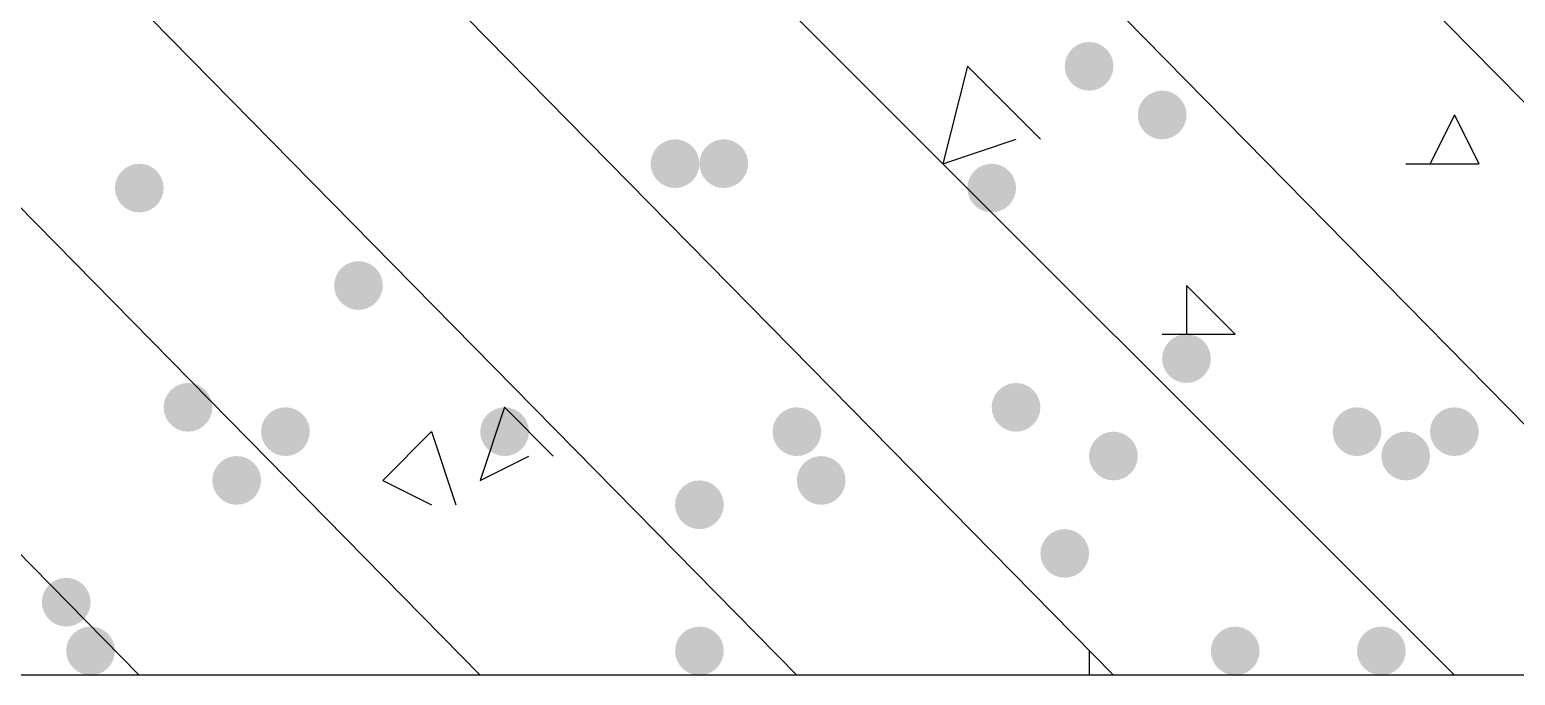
# Model space of a CAD drawing. Header units: inches. Extents: x 11 to 286, y 6 to 196.
# Drawn here: x 92.83 to 95.412, y 157.409 to 158.531 of the extents above; entities that cross this region are included whole.
import ezdxf

# ---------------------------------------------------------------- set-up
doc = ezdxf.new("R2010")
doc.units = ezdxf.units.IN
doc.header["$MEASUREMENT"] = 0
doc.layers.add('PDF_几何图形', color=7, linetype='Continuous')
doc.layers.add('PDF_实体填充', color=7, linetype='Continuous', true_color=0xffffff)

msp = doc.modelspace()

# ---------------------------------------------------------------- hatches: boundary and pattern name
at = {"layer": 'PDF_实体填充', "transparency": 33554559}
h = msp.add_hatch(color=7, dxfattribs=at)
edge = h.paths.add_edge_path(flags=0)
edge.add_spline(control_points=[(94.7138, 158.4678), (94.7138, 158.4445), (94.6947, 158.4254), (94.6714, 158.4254)], knot_values=[0, 0, 0, 0, 1, 1, 1, 1], degree=3, periodic=0)
edge.add_spline(control_points=[(94.6714, 158.4254), (94.6482, 158.4254), (94.6291, 158.4445), (94.6291, 158.4678)], knot_values=[0, 0, 0, 0, 1, 1, 1, 1], degree=3, periodic=0)
edge.add_line((94.6291, 158.4678), (94.6291, 158.4678))
edge.add_spline(control_points=[(94.6291, 158.4678), (94.6291, 158.4911), (94.6482, 158.5101), (94.6714, 158.5101)], knot_values=[0, 0, 0, 0, 1, 1, 1, 1], degree=3, periodic=0)
edge.add_spline(control_points=[(94.6714, 158.5101), (94.6947, 158.5101), (94.7138, 158.4911), (94.7138, 158.4678)], knot_values=[0, 0, 0, 0, 1, 1, 1, 1], degree=3, periodic=0)
edge.add_line((94.7138, 158.4678), (94.7138, 158.4678))
edge.add_line((94.7138, 158.4678), (94.7138, 158.4678))
h = msp.add_hatch(color=7, dxfattribs=at)
edge = h.paths.add_edge_path(flags=0)
edge.add_spline(control_points=[(94.8408, 158.3831), (94.8408, 158.3598), (94.8217, 158.3408), (94.7984, 158.3408)], knot_values=[0, 0, 0, 0, 1, 1, 1, 1], degree=3, periodic=0)
edge.add_spline(control_points=[(94.7984, 158.3408), (94.7752, 158.3408), (94.7561, 158.3598), (94.7561, 158.3831)], knot_values=[0, 0, 0, 0, 1, 1, 1, 1], degree=3, periodic=0)
edge.add_line((94.7561, 158.3831), (94.7561, 158.3831))
edge.add_spline(control_points=[(94.7561, 158.3831), (94.7561, 158.4064), (94.7752, 158.4254), (94.7984, 158.4254)], knot_values=[0, 0, 0, 0, 1, 1, 1, 1], degree=3, periodic=0)
edge.add_spline(control_points=[(94.7984, 158.4254), (94.8217, 158.4254), (94.8408, 158.4064), (94.8408, 158.3831)], knot_values=[0, 0, 0, 0, 1, 1, 1, 1], degree=3, periodic=0)
edge.add_line((94.8408, 158.3831), (94.8408, 158.3831))
edge.add_line((94.8408, 158.3831), (94.8408, 158.3831))
h = msp.add_hatch(color=7, dxfattribs=at)
edge = h.paths.add_edge_path(flags=0)
edge.add_spline(control_points=[(93.9941, 158.2984), (93.9941, 158.2752), (93.9751, 158.2561), (93.9518, 158.2561)], knot_values=[0, 0, 0, 0, 1, 1, 1, 1], degree=3, periodic=0)
edge.add_spline(control_points=[(93.9518, 158.2561), (93.9285, 158.2561), (93.9094, 158.2752), (93.9094, 158.2984)], knot_values=[0, 0, 0, 0, 1, 1, 1, 1], degree=3, periodic=0)
edge.add_line((93.9094, 158.2984), (93.9094, 158.2984))
edge.add_spline(control_points=[(93.9094, 158.2984), (93.9094, 158.3217), (93.9285, 158.3408), (93.9518, 158.3408)], knot_values=[0, 0, 0, 0, 1, 1, 1, 1], degree=3, periodic=0)
edge.add_spline(control_points=[(93.9518, 158.3408), (93.9751, 158.3408), (93.9941, 158.3217), (93.9941, 158.2984)], knot_values=[0, 0, 0, 0, 1, 1, 1, 1], degree=3, periodic=0)
edge.add_line((93.9941, 158.2984), (93.9941, 158.2984))
edge.add_line((93.9941, 158.2984), (93.9941, 158.2984))
h = msp.add_hatch(color=7, dxfattribs=at)
edge = h.paths.add_edge_path(flags=0)
edge.add_spline(control_points=[(94.0788, 158.2984), (94.0788, 158.2752), (94.0597, 158.2561), (94.0364, 158.2561)], knot_values=[0, 0, 0, 0, 1, 1, 1, 1], degree=3, periodic=0)
edge.add_spline(control_points=[(94.0364, 158.2561), (94.0132, 158.2561), (93.9941, 158.2752), (93.9941, 158.2984)], knot_values=[0, 0, 0, 0, 1, 1, 1, 1], degree=3, periodic=0)
edge.add_line((93.9941, 158.2984), (93.9941, 158.2984))
edge.add_spline(control_points=[(93.9941, 158.2984), (93.9941, 158.3217), (94.0132, 158.3408), (94.0364, 158.3408)], knot_values=[0, 0, 0, 0, 1, 1, 1, 1], degree=3, periodic=0)
edge.add_spline(control_points=[(94.0364, 158.3408), (94.0597, 158.3408), (94.0788, 158.3217), (94.0788, 158.2984)], knot_values=[0, 0, 0, 0, 1, 1, 1, 1], degree=3, periodic=0)
edge.add_line((94.0788, 158.2984), (94.0788, 158.2984))
edge.add_line((94.0788, 158.2984), (94.0788, 158.2984))
h = msp.add_hatch(color=7, dxfattribs=at)
edge = h.paths.add_edge_path(flags=0)
edge.add_spline(control_points=[(93.0628, 158.2561), (93.0628, 158.2328), (93.0437, 158.2138), (93.0204, 158.2138)], knot_values=[0, 0, 0, 0, 1, 1, 1, 1], degree=3, periodic=0)
edge.add_spline(control_points=[(93.0204, 158.2138), (92.9972, 158.2138), (92.9781, 158.2328), (92.9781, 158.2561)], knot_values=[0, 0, 0, 0, 1, 1, 1, 1], degree=3, periodic=0)
edge.add_line((92.9781, 158.2561), (92.9781, 158.2561))
edge.add_spline(control_points=[(92.9781, 158.2561), (92.9781, 158.2794), (92.9972, 158.2984), (93.0204, 158.2984)], knot_values=[0, 0, 0, 0, 1, 1, 1, 1], degree=3, periodic=0)
edge.add_spline(control_points=[(93.0204, 158.2984), (93.0437, 158.2984), (93.0628, 158.2794), (93.0628, 158.2561)], knot_values=[0, 0, 0, 0, 1, 1, 1, 1], degree=3, periodic=0)
edge.add_line((93.0628, 158.2561), (93.0628, 158.2561))
edge.add_line((93.0628, 158.2561), (93.0628, 158.2561))
h = msp.add_hatch(color=7, dxfattribs=at)
edge = h.paths.add_edge_path(flags=0)
edge.add_spline(control_points=[(94.5444, 158.2561), (94.5444, 158.2328), (94.5254, 158.2138), (94.5021, 158.2138)], knot_values=[0, 0, 0, 0, 1, 1, 1, 1], degree=3, periodic=0)
edge.add_spline(control_points=[(94.5021, 158.2138), (94.4788, 158.2138), (94.4598, 158.2328), (94.4598, 158.2561)], knot_values=[0, 0, 0, 0, 1, 1, 1, 1], degree=3, periodic=0)
edge.add_line((94.4598, 158.2561), (94.4598, 158.2561))
edge.add_spline(control_points=[(94.4598, 158.2561), (94.4598, 158.2794), (94.4788, 158.2984), (94.5021, 158.2984)], knot_values=[0, 0, 0, 0, 1, 1, 1, 1], degree=3, periodic=0)
edge.add_spline(control_points=[(94.5021, 158.2984), (94.5254, 158.2984), (94.5444, 158.2794), (94.5444, 158.2561)], knot_values=[0, 0, 0, 0, 1, 1, 1, 1], degree=3, periodic=0)
edge.add_line((94.5444, 158.2561), (94.5444, 158.2561))
edge.add_line((94.5444, 158.2561), (94.5444, 158.2561))
h = msp.add_hatch(color=7, dxfattribs=at)
edge = h.paths.add_edge_path(flags=0)
edge.add_spline(control_points=[(93.4438, 158.0868), (93.4438, 158.0635), (93.4247, 158.0444), (93.4014, 158.0444)], knot_values=[0, 0, 0, 0, 1, 1, 1, 1], degree=3, periodic=0)
edge.add_spline(control_points=[(93.4014, 158.0444), (93.3782, 158.0444), (93.3591, 158.0635), (93.3591, 158.0868)], knot_values=[0, 0, 0, 0, 1, 1, 1, 1], degree=3, periodic=0)
edge.add_line((93.3591, 158.0868), (93.3591, 158.0868))
edge.add_spline(control_points=[(93.3591, 158.0868), (93.3591, 158.1101), (93.3782, 158.1291), (93.4014, 158.1291)], knot_values=[0, 0, 0, 0, 1, 1, 1, 1], degree=3, periodic=0)
edge.add_spline(control_points=[(93.4014, 158.1291), (93.4247, 158.1291), (93.4438, 158.1101), (93.4438, 158.0868)], knot_values=[0, 0, 0, 0, 1, 1, 1, 1], degree=3, periodic=0)
edge.add_line((93.4438, 158.0868), (93.4438, 158.0868))
edge.add_line((93.4438, 158.0868), (93.4438, 158.0868))
h = msp.add_hatch(color=7, dxfattribs=at)
edge = h.paths.add_edge_path(flags=0)
edge.add_spline(control_points=[(94.8831, 157.9598), (94.8831, 157.9365), (94.8641, 157.9174), (94.8408, 157.9174)], knot_values=[0, 0, 0, 0, 1, 1, 1, 1], degree=3, periodic=0)
edge.add_spline(control_points=[(94.8408, 157.9174), (94.8175, 157.9174), (94.7984, 157.9365), (94.7984, 157.9598)], knot_values=[0, 0, 0, 0, 1, 1, 1, 1], degree=3, periodic=0)
edge.add_line((94.7984, 157.9598), (94.7984, 157.9598))
edge.add_spline(control_points=[(94.7984, 157.9598), (94.7984, 157.9831), (94.8175, 158.0021), (94.8408, 158.0021)], knot_values=[0, 0, 0, 0, 1, 1, 1, 1], degree=3, periodic=0)
edge.add_spline(control_points=[(94.8408, 158.0021), (94.8641, 158.0021), (94.8831, 157.9831), (94.8831, 157.9598)], knot_values=[0, 0, 0, 0, 1, 1, 1, 1], degree=3, periodic=0)
edge.add_line((94.8831, 157.9598), (94.8831, 157.9598))
edge.add_line((94.8831, 157.9598), (94.8831, 157.9598))
h = msp.add_hatch(color=7, dxfattribs=at)
edge = h.paths.add_edge_path(flags=0)
edge.add_spline(control_points=[(93.1474, 157.8751), (93.1474, 157.8518), (93.1284, 157.8328), (93.1051, 157.8328)], knot_values=[0, 0, 0, 0, 1, 1, 1, 1], degree=3, periodic=0)
edge.add_spline(control_points=[(93.1051, 157.8328), (93.0818, 157.8328), (93.0628, 157.8518), (93.0628, 157.8751)], knot_values=[0, 0, 0, 0, 1, 1, 1, 1], degree=3, periodic=0)
edge.add_line((93.0628, 157.8751), (93.0628, 157.8751))
edge.add_spline(control_points=[(93.0628, 157.8751), (93.0628, 157.8984), (93.0818, 157.9174), (93.1051, 157.9174)], knot_values=[0, 0, 0, 0, 1, 1, 1, 1], degree=3, periodic=0)
edge.add_spline(control_points=[(93.1051, 157.9174), (93.1284, 157.9174), (93.1474, 157.8984), (93.1474, 157.8751)], knot_values=[0, 0, 0, 0, 1, 1, 1, 1], degree=3, periodic=0)
edge.add_line((93.1474, 157.8751), (93.1474, 157.8751))
edge.add_line((93.1474, 157.8751), (93.1474, 157.8751))
h = msp.add_hatch(color=7, dxfattribs=at)
edge = h.paths.add_edge_path(flags=0)
edge.add_spline(control_points=[(94.5868, 157.8751), (94.5868, 157.8518), (94.5677, 157.8328), (94.5444, 157.8328)], knot_values=[0, 0, 0, 0, 1, 1, 1, 1], degree=3, periodic=0)
edge.add_spline(control_points=[(94.5444, 157.8328), (94.5212, 157.8328), (94.5021, 157.8518), (94.5021, 157.8751)], knot_values=[0, 0, 0, 0, 1, 1, 1, 1], degree=3, periodic=0)
edge.add_line((94.5021, 157.8751), (94.5021, 157.8751))
edge.add_spline(control_points=[(94.5021, 157.8751), (94.5021, 157.8984), (94.5212, 157.9174), (94.5444, 157.9174)], knot_values=[0, 0, 0, 0, 1, 1, 1, 1], degree=3, periodic=0)
edge.add_spline(control_points=[(94.5444, 157.9174), (94.5677, 157.9174), (94.5868, 157.8984), (94.5868, 157.8751)], knot_values=[0, 0, 0, 0, 1, 1, 1, 1], degree=3, periodic=0)
edge.add_line((94.5868, 157.8751), (94.5868, 157.8751))
edge.add_line((94.5868, 157.8751), (94.5868, 157.8751))
h = msp.add_hatch(color=7, dxfattribs=at)
edge = h.paths.add_edge_path(flags=0)
edge.add_spline(control_points=[(93.3168, 157.8328), (93.3168, 157.8095), (93.2977, 157.7904), (93.2744, 157.7904)], knot_values=[0, 0, 0, 0, 1, 1, 1, 1], degree=3, periodic=0)
edge.add_spline(control_points=[(93.2744, 157.7904), (93.2512, 157.7904), (93.2321, 157.8095), (93.2321, 157.8328)], knot_values=[0, 0, 0, 0, 1, 1, 1, 1], degree=3, periodic=0)
edge.add_line((93.2321, 157.8328), (93.2321, 157.8328))
edge.add_spline(control_points=[(93.2321, 157.8328), (93.2321, 157.8561), (93.2512, 157.8751), (93.2744, 157.8751)], knot_values=[0, 0, 0, 0, 1, 1, 1, 1], degree=3, periodic=0)
edge.add_spline(control_points=[(93.2744, 157.8751), (93.2977, 157.8751), (93.3168, 157.8561), (93.3168, 157.8328)], knot_values=[0, 0, 0, 0, 1, 1, 1, 1], degree=3, periodic=0)
edge.add_line((93.3168, 157.8328), (93.3168, 157.8328))
edge.add_line((93.3168, 157.8328), (93.3168, 157.8328))
h = msp.add_hatch(color=7, dxfattribs=at)
edge = h.paths.add_edge_path(flags=0)
edge.add_spline(control_points=[(93.6978, 157.8328), (93.6978, 157.8095), (93.6787, 157.7904), (93.6554, 157.7904)], knot_values=[0, 0, 0, 0, 1, 1, 1, 1], degree=3, periodic=0)
edge.add_spline(control_points=[(93.6554, 157.7904), (93.6322, 157.7904), (93.6131, 157.8095), (93.6131, 157.8328)], knot_values=[0, 0, 0, 0, 1, 1, 1, 1], degree=3, periodic=0)
edge.add_line((93.6131, 157.8328), (93.6131, 157.8328))
edge.add_spline(control_points=[(93.6131, 157.8328), (93.6131, 157.8561), (93.6322, 157.8751), (93.6554, 157.8751)], knot_values=[0, 0, 0, 0, 1, 1, 1, 1], degree=3, periodic=0)
edge.add_spline(control_points=[(93.6554, 157.8751), (93.6787, 157.8751), (93.6978, 157.8561), (93.6978, 157.8328)], knot_values=[0, 0, 0, 0, 1, 1, 1, 1], degree=3, periodic=0)
edge.add_line((93.6978, 157.8328), (93.6978, 157.8328))
edge.add_line((93.6978, 157.8328), (93.6978, 157.8328))
h = msp.add_hatch(color=7, dxfattribs=at)
edge = h.paths.add_edge_path(flags=0)
edge.add_spline(control_points=[(94.2058, 157.8328), (94.2058, 157.8095), (94.1867, 157.7904), (94.1634, 157.7904)], knot_values=[0, 0, 0, 0, 1, 1, 1, 1], degree=3, periodic=0)
edge.add_spline(control_points=[(94.1634, 157.7904), (94.1402, 157.7904), (94.1211, 157.8095), (94.1211, 157.8328)], knot_values=[0, 0, 0, 0, 1, 1, 1, 1], degree=3, periodic=0)
edge.add_line((94.1211, 157.8328), (94.1211, 157.8328))
edge.add_spline(control_points=[(94.1211, 157.8328), (94.1211, 157.8561), (94.1402, 157.8751), (94.1634, 157.8751)], knot_values=[0, 0, 0, 0, 1, 1, 1, 1], degree=3, periodic=0)
edge.add_spline(control_points=[(94.1634, 157.8751), (94.1867, 157.8751), (94.2058, 157.8561), (94.2058, 157.8328)], knot_values=[0, 0, 0, 0, 1, 1, 1, 1], degree=3, periodic=0)
edge.add_line((94.2058, 157.8328), (94.2058, 157.8328))
edge.add_line((94.2058, 157.8328), (94.2058, 157.8328))
h = msp.add_hatch(color=7, dxfattribs=at)
edge = h.paths.add_edge_path(flags=0)
edge.add_spline(control_points=[(95.1794, 157.8328), (95.1794, 157.8095), (95.1604, 157.7904), (95.1371, 157.7904)], knot_values=[0, 0, 0, 0, 1, 1, 1, 1], degree=3, periodic=0)
edge.add_spline(control_points=[(95.1371, 157.7904), (95.1138, 157.7904), (95.0948, 157.8095), (95.0948, 157.8328)], knot_values=[0, 0, 0, 0, 1, 1, 1, 1], degree=3, periodic=0)
edge.add_line((95.0948, 157.8328), (95.0948, 157.8328))
edge.add_spline(control_points=[(95.0948, 157.8328), (95.0948, 157.8561), (95.1138, 157.8751), (95.1371, 157.8751)], knot_values=[0, 0, 0, 0, 1, 1, 1, 1], degree=3, periodic=0)
edge.add_spline(control_points=[(95.1371, 157.8751), (95.1604, 157.8751), (95.1794, 157.8561), (95.1794, 157.8328)], knot_values=[0, 0, 0, 0, 1, 1, 1, 1], degree=3, periodic=0)
edge.add_line((95.1794, 157.8328), (95.1794, 157.8328))
edge.add_line((95.1794, 157.8328), (95.1794, 157.8328))
h = msp.add_hatch(color=7, dxfattribs=at)
edge = h.paths.add_edge_path(flags=0)
edge.add_spline(control_points=[(95.3488, 157.8328), (95.3488, 157.8095), (95.3297, 157.7904), (95.3064, 157.7904)], knot_values=[0, 0, 0, 0, 1, 1, 1, 1], degree=3, periodic=0)
edge.add_spline(control_points=[(95.3064, 157.7904), (95.2832, 157.7904), (95.2641, 157.8095), (95.2641, 157.8328)], knot_values=[0, 0, 0, 0, 1, 1, 1, 1], degree=3, periodic=0)
edge.add_line((95.2641, 157.8328), (95.2641, 157.8328))
edge.add_spline(control_points=[(95.2641, 157.8328), (95.2641, 157.8561), (95.2832, 157.8751), (95.3064, 157.8751)], knot_values=[0, 0, 0, 0, 1, 1, 1, 1], degree=3, periodic=0)
edge.add_spline(control_points=[(95.3064, 157.8751), (95.3297, 157.8751), (95.3488, 157.8561), (95.3488, 157.8328)], knot_values=[0, 0, 0, 0, 1, 1, 1, 1], degree=3, periodic=0)
edge.add_line((95.3488, 157.8328), (95.3488, 157.8328))
edge.add_line((95.3488, 157.8328), (95.3488, 157.8328))
h = msp.add_hatch(color=7, dxfattribs=at)
edge = h.paths.add_edge_path(flags=0)
edge.add_spline(control_points=[(94.7561, 157.7904), (94.7561, 157.7672), (94.7371, 157.7481), (94.7138, 157.7481)], knot_values=[0, 0, 0, 0, 1, 1, 1, 1], degree=3, periodic=0)
edge.add_spline(control_points=[(94.7138, 157.7481), (94.6905, 157.7481), (94.6714, 157.7672), (94.6714, 157.7904)], knot_values=[0, 0, 0, 0, 1, 1, 1, 1], degree=3, periodic=0)
edge.add_line((94.6714, 157.7904), (94.6714, 157.7904))
edge.add_spline(control_points=[(94.6714, 157.7904), (94.6714, 157.8137), (94.6905, 157.8328), (94.7138, 157.8328)], knot_values=[0, 0, 0, 0, 1, 1, 1, 1], degree=3, periodic=0)
edge.add_spline(control_points=[(94.7138, 157.8328), (94.7371, 157.8328), (94.7561, 157.8137), (94.7561, 157.7904)], knot_values=[0, 0, 0, 0, 1, 1, 1, 1], degree=3, periodic=0)
edge.add_line((94.7561, 157.7904), (94.7561, 157.7904))
edge.add_line((94.7561, 157.7904), (94.7561, 157.7904))
h = msp.add_hatch(color=7, dxfattribs=at)
edge = h.paths.add_edge_path(flags=0)
edge.add_spline(control_points=[(95.2641, 157.7904), (95.2641, 157.7672), (95.2451, 157.7481), (95.2218, 157.7481)], knot_values=[0, 0, 0, 0, 1, 1, 1, 1], degree=3, periodic=0)
edge.add_spline(control_points=[(95.2218, 157.7481), (95.1985, 157.7481), (95.1794, 157.7672), (95.1794, 157.7904)], knot_values=[0, 0, 0, 0, 1, 1, 1, 1], degree=3, periodic=0)
edge.add_line((95.1794, 157.7904), (95.1794, 157.7904))
edge.add_spline(control_points=[(95.1794, 157.7904), (95.1794, 157.8137), (95.1985, 157.8328), (95.2218, 157.8328)], knot_values=[0, 0, 0, 0, 1, 1, 1, 1], degree=3, periodic=0)
edge.add_spline(control_points=[(95.2218, 157.8328), (95.2451, 157.8328), (95.2641, 157.8137), (95.2641, 157.7904)], knot_values=[0, 0, 0, 0, 1, 1, 1, 1], degree=3, periodic=0)
edge.add_line((95.2641, 157.7904), (95.2641, 157.7904))
edge.add_line((95.2641, 157.7904), (95.2641, 157.7904))
h = msp.add_hatch(color=7, dxfattribs=at)
edge = h.paths.add_edge_path(flags=0)
edge.add_spline(control_points=[(93.2321, 157.7481), (93.2321, 157.7248), (93.2131, 157.7058), (93.1898, 157.7058)], knot_values=[0, 0, 0, 0, 1, 1, 1, 1], degree=3, periodic=0)
edge.add_spline(control_points=[(93.1898, 157.7058), (93.1665, 157.7058), (93.1474, 157.7248), (93.1474, 157.7481)], knot_values=[0, 0, 0, 0, 1, 1, 1, 1], degree=3, periodic=0)
edge.add_line((93.1474, 157.7481), (93.1474, 157.7481))
edge.add_spline(control_points=[(93.1474, 157.7481), (93.1474, 157.7714), (93.1665, 157.7904), (93.1898, 157.7904)], knot_values=[0, 0, 0, 0, 1, 1, 1, 1], degree=3, periodic=0)
edge.add_spline(control_points=[(93.1898, 157.7904), (93.2131, 157.7904), (93.2321, 157.7714), (93.2321, 157.7481)], knot_values=[0, 0, 0, 0, 1, 1, 1, 1], degree=3, periodic=0)
edge.add_line((93.2321, 157.7481), (93.2321, 157.7481))
edge.add_line((93.2321, 157.7481), (93.2321, 157.7481))
h = msp.add_hatch(color=7, dxfattribs=at)
edge = h.paths.add_edge_path(flags=0)
edge.add_spline(control_points=[(94.2481, 157.7481), (94.2481, 157.7248), (94.2291, 157.7058), (94.2058, 157.7058)], knot_values=[0, 0, 0, 0, 1, 1, 1, 1], degree=3, periodic=0)
edge.add_spline(control_points=[(94.2058, 157.7058), (94.1825, 157.7058), (94.1634, 157.7248), (94.1634, 157.7481)], knot_values=[0, 0, 0, 0, 1, 1, 1, 1], degree=3, periodic=0)
edge.add_line((94.1634, 157.7481), (94.1634, 157.7481))
edge.add_spline(control_points=[(94.1634, 157.7481), (94.1634, 157.7714), (94.1825, 157.7904), (94.2058, 157.7904)], knot_values=[0, 0, 0, 0, 1, 1, 1, 1], degree=3, periodic=0)
edge.add_spline(control_points=[(94.2058, 157.7904), (94.2291, 157.7904), (94.2481, 157.7714), (94.2481, 157.7481)], knot_values=[0, 0, 0, 0, 1, 1, 1, 1], degree=3, periodic=0)
edge.add_line((94.2481, 157.7481), (94.2481, 157.7481))
edge.add_line((94.2481, 157.7481), (94.2481, 157.7481))
h = msp.add_hatch(color=7, dxfattribs=at)
edge = h.paths.add_edge_path(flags=0)
edge.add_spline(control_points=[(94.0364, 157.7058), (94.0364, 157.6825), (94.0174, 157.6634), (93.9941, 157.6634)], knot_values=[0, 0, 0, 0, 1, 1, 1, 1], degree=3, periodic=0)
edge.add_spline(control_points=[(93.9941, 157.6634), (93.9708, 157.6634), (93.9518, 157.6825), (93.9518, 157.7058)], knot_values=[0, 0, 0, 0, 1, 1, 1, 1], degree=3, periodic=0)
edge.add_line((93.9518, 157.7058), (93.9518, 157.7058))
edge.add_spline(control_points=[(93.9518, 157.7058), (93.9518, 157.7291), (93.9708, 157.7481), (93.9941, 157.7481)], knot_values=[0, 0, 0, 0, 1, 1, 1, 1], degree=3, periodic=0)
edge.add_spline(control_points=[(93.9941, 157.7481), (94.0174, 157.7481), (94.0364, 157.7291), (94.0364, 157.7058)], knot_values=[0, 0, 0, 0, 1, 1, 1, 1], degree=3, periodic=0)
edge.add_line((94.0364, 157.7058), (94.0364, 157.7058))
edge.add_line((94.0364, 157.7058), (94.0364, 157.7058))
h = msp.add_hatch(color=7, dxfattribs=at)
edge = h.paths.add_edge_path(flags=0)
edge.add_spline(control_points=[(94.6714, 157.6211), (94.6714, 157.5978), (94.6524, 157.5788), (94.6291, 157.5788)], knot_values=[0, 0, 0, 0, 1, 1, 1, 1], degree=3, periodic=0)
edge.add_spline(control_points=[(94.6291, 157.5788), (94.6058, 157.5788), (94.5868, 157.5978), (94.5868, 157.6211)], knot_values=[0, 0, 0, 0, 1, 1, 1, 1], degree=3, periodic=0)
edge.add_line((94.5868, 157.6211), (94.5868, 157.6211))
edge.add_spline(control_points=[(94.5868, 157.6211), (94.5868, 157.6444), (94.6058, 157.6634), (94.6291, 157.6634)], knot_values=[0, 0, 0, 0, 1, 1, 1, 1], degree=3, periodic=0)
edge.add_spline(control_points=[(94.6291, 157.6634), (94.6524, 157.6634), (94.6714, 157.6444), (94.6714, 157.6211)], knot_values=[0, 0, 0, 0, 1, 1, 1, 1], degree=3, periodic=0)
edge.add_line((94.6714, 157.6211), (94.6714, 157.6211))
edge.add_line((94.6714, 157.6211), (94.6714, 157.6211))
h = msp.add_hatch(color=7, dxfattribs=at)
edge = h.paths.add_edge_path(flags=0)
edge.add_spline(control_points=[(92.9358, 157.5364), (92.9358, 157.5132), (92.9167, 157.4941), (92.8934, 157.4941)], knot_values=[0, 0, 0, 0, 1, 1, 1, 1], degree=3, periodic=0)
edge.add_spline(control_points=[(92.8934, 157.4941), (92.8702, 157.4941), (92.8511, 157.5132), (92.8511, 157.5364)], knot_values=[0, 0, 0, 0, 1, 1, 1, 1], degree=3, periodic=0)
edge.add_line((92.8511, 157.5364), (92.8511, 157.5364))
edge.add_spline(control_points=[(92.8511, 157.5364), (92.8511, 157.5597), (92.8702, 157.5788), (92.8934, 157.5788)], knot_values=[0, 0, 0, 0, 1, 1, 1, 1], degree=3, periodic=0)
edge.add_spline(control_points=[(92.8934, 157.5788), (92.9167, 157.5788), (92.9358, 157.5597), (92.9358, 157.5364)], knot_values=[0, 0, 0, 0, 1, 1, 1, 1], degree=3, periodic=0)
edge.add_line((92.9358, 157.5364), (92.9358, 157.5364))
edge.add_line((92.9358, 157.5364), (92.9358, 157.5364))
h = msp.add_hatch(color=7, dxfattribs=at)
edge = h.paths.add_edge_path(flags=0)
edge.add_spline(control_points=[(92.9781, 157.4518), (92.9781, 157.4285), (92.9591, 157.4094), (92.9358, 157.4094)], knot_values=[0, 0, 0, 0, 1, 1, 1, 1], degree=3, periodic=0)
edge.add_spline(control_points=[(92.9358, 157.4094), (92.9125, 157.4094), (92.8934, 157.4285), (92.8934, 157.4518)], knot_values=[0, 0, 0, 0, 1, 1, 1, 1], degree=3, periodic=0)
edge.add_line((92.8934, 157.4518), (92.8934, 157.4518))
edge.add_spline(control_points=[(92.8934, 157.4518), (92.8934, 157.4751), (92.9125, 157.4941), (92.9358, 157.4941)], knot_values=[0, 0, 0, 0, 1, 1, 1, 1], degree=3, periodic=0)
edge.add_spline(control_points=[(92.9358, 157.4941), (92.9591, 157.4941), (92.9781, 157.4751), (92.9781, 157.4518)], knot_values=[0, 0, 0, 0, 1, 1, 1, 1], degree=3, periodic=0)
edge.add_line((92.9781, 157.4518), (92.9781, 157.4518))
edge.add_line((92.9781, 157.4518), (92.9781, 157.4518))
h = msp.add_hatch(color=7, dxfattribs=at)
edge = h.paths.add_edge_path(flags=0)
edge.add_spline(control_points=[(94.0364, 157.4518), (94.0364, 157.4285), (94.0174, 157.4094), (93.9941, 157.4094)], knot_values=[0, 0, 0, 0, 1, 1, 1, 1], degree=3, periodic=0)
edge.add_spline(control_points=[(93.9941, 157.4094), (93.9708, 157.4094), (93.9518, 157.4285), (93.9518, 157.4518)], knot_values=[0, 0, 0, 0, 1, 1, 1, 1], degree=3, periodic=0)
edge.add_line((93.9518, 157.4518), (93.9518, 157.4518))
edge.add_spline(control_points=[(93.9518, 157.4518), (93.9518, 157.4751), (93.9708, 157.4941), (93.9941, 157.4941)], knot_values=[0, 0, 0, 0, 1, 1, 1, 1], degree=3, periodic=0)
edge.add_spline(control_points=[(93.9941, 157.4941), (94.0174, 157.4941), (94.0364, 157.4751), (94.0364, 157.4518)], knot_values=[0, 0, 0, 0, 1, 1, 1, 1], degree=3, periodic=0)
edge.add_line((94.0364, 157.4518), (94.0364, 157.4518))
edge.add_line((94.0364, 157.4518), (94.0364, 157.4518))
h = msp.add_hatch(color=7, dxfattribs=at)
edge = h.paths.add_edge_path(flags=0)
edge.add_spline(control_points=[(94.9678, 157.4518), (94.9678, 157.4285), (94.9487, 157.4094), (94.9254, 157.4094)], knot_values=[0, 0, 0, 0, 1, 1, 1, 1], degree=3, periodic=0)
edge.add_spline(control_points=[(94.9254, 157.4094), (94.9022, 157.4094), (94.8831, 157.4285), (94.8831, 157.4518)], knot_values=[0, 0, 0, 0, 1, 1, 1, 1], degree=3, periodic=0)
edge.add_line((94.8831, 157.4518), (94.8831, 157.4518))
edge.add_spline(control_points=[(94.8831, 157.4518), (94.8831, 157.4751), (94.9022, 157.4941), (94.9254, 157.4941)], knot_values=[0, 0, 0, 0, 1, 1, 1, 1], degree=3, periodic=0)
edge.add_spline(control_points=[(94.9254, 157.4941), (94.9487, 157.4941), (94.9678, 157.4751), (94.9678, 157.4518)], knot_values=[0, 0, 0, 0, 1, 1, 1, 1], degree=3, periodic=0)
edge.add_line((94.9678, 157.4518), (94.9678, 157.4518))
edge.add_line((94.9678, 157.4518), (94.9678, 157.4518))
h = msp.add_hatch(color=7, dxfattribs=at)
edge = h.paths.add_edge_path(flags=0)
edge.add_spline(control_points=[(95.2218, 157.4518), (95.2218, 157.4285), (95.2027, 157.4094), (95.1794, 157.4094)], knot_values=[0, 0, 0, 0, 1, 1, 1, 1], degree=3, periodic=0)
edge.add_spline(control_points=[(95.1794, 157.4094), (95.1562, 157.4094), (95.1371, 157.4285), (95.1371, 157.4518)], knot_values=[0, 0, 0, 0, 1, 1, 1, 1], degree=3, periodic=0)
edge.add_line((95.1371, 157.4518), (95.1371, 157.4518))
edge.add_spline(control_points=[(95.1371, 157.4518), (95.1371, 157.4751), (95.1562, 157.4941), (95.1794, 157.4941)], knot_values=[0, 0, 0, 0, 1, 1, 1, 1], degree=3, periodic=0)
edge.add_spline(control_points=[(95.1794, 157.4941), (95.2027, 157.4941), (95.2218, 157.4751), (95.2218, 157.4518)], knot_values=[0, 0, 0, 0, 1, 1, 1, 1], degree=3, periodic=0)
edge.add_line((95.2218, 157.4518), (95.2218, 157.4518))
edge.add_line((95.2218, 157.4518), (95.2218, 157.4518))

# ---------------------------------------------------------------- linework, layer by layer
at = {"layer": 'PDF_几何图形'}
for p, q in [((90.4804, 159.9918), (93.0204, 157.4094)), ((91.0731, 159.9918), (93.6131, 157.4094)), ((91.6234, 159.9918), (94.1634, 157.4094)), ((92.1738, 159.9918), (94.7138, 157.4094)), ((92.7241, 159.9918), (95.3064, 157.4094)), ((93.3168, 159.9918), (95.8568, 157.4094)), ((93.8671, 159.9918), (96.4071, 157.4094)), ((94.4598, 158.4678), (94.4174, 158.2984)), ((94.4598, 158.4678), (94.5868, 158.3408)), ((95.3064, 158.3831), (95.2641, 158.2984)), ((95.3064, 158.3831), (95.3488, 158.2984)), ((94.4174, 158.2984), (94.5444, 158.3408)), ((95.2218, 158.2984), (95.3488, 158.2984)), ((94.8408, 158.0868), (94.9254, 158.0021)), ((94.8408, 158.0868), (94.8408, 158.0021)), ((94.7984, 158.0021), (94.9254, 158.0021)), ((93.6554, 157.8751), (93.6131, 157.7481)), ((93.6554, 157.8751), (93.7401, 157.7904)), ((93.5284, 157.8328), (93.4438, 157.7481)), ((93.5284, 157.8328), (93.5708, 157.7058)), ((93.6131, 157.7481), (93.6978, 157.7904)), ((93.4438, 157.7481), (93.5284, 157.7058)), ((94.6714, 157.4518), (94.6714, 157.4094)), ((94.6714, 157.4518), (94.6714, 157.4094)), ((117.4891, 157.4094), (68.6788, 157.4094))]:
    msp.add_line(p, q, dxfattribs=at)

doc.saveas('drawing.dxf')
